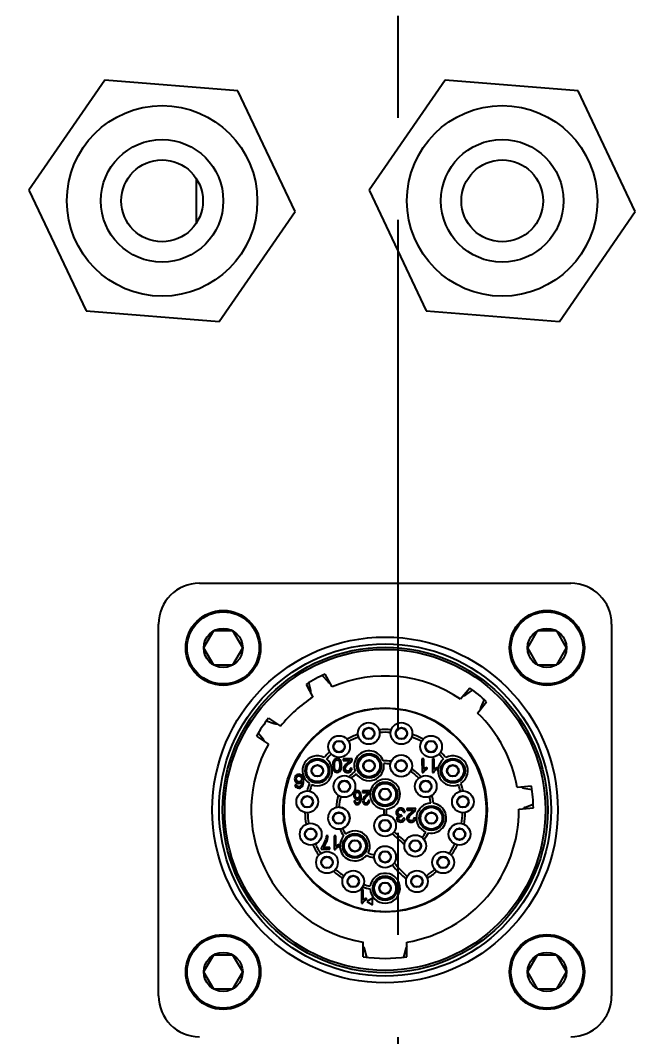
# Model space of a CAD drawing. Header units: millimetres. Extents: x 5828 to 6704, y 123 to 421.
# Drawn here: x 6348.891 to 6351.152, y 223.952 to 227.684 of the extents above; entities that cross this region are included whole.
import ezdxf

# ---------------------------------------------------------------- set-up
doc = ezdxf.new("R2010")
doc.units = ezdxf.units.MM
doc.linetypes.add('BANKLINE1', pattern=[5.5, 4, -1.5])
doc.linetypes.add('CENTER', pattern=[0.6, 0.375, -0.075, 0.075, -0.075])
doc.layers.add('00_COMPONENTS', color=7, linetype='BANKLINE1')
doc.layers.add('外形图', color=7, linetype='Continuous')
doc.styles.add('微软雅黑', font='msyh.ttc', dxfattribs={"height": 2.1})
doc.dimstyles.new('尺寸标注_1_20比例', dxfattribs={"dimtxt": 2.1, "dimasz": 1.7, "dimexe": 0.5, "dimexo": 0.4, "dimgap": 0.5, "dimtad": 1, "dimdec": 1, "dimlfac": 20, "dimdsep": 46, "dimtxsty": '微软雅黑', "dimcen": 0.09, "dimadec": 0, "dimazin": 0, "dimtp": 0.01, "dimtm": 0.01, "dimtfac": 1, "dimtdec": 1, "dimtofl": 0, "dimtmove": 0, "dimatfit": 3, "dimfxl": 1, "dimtolj": 1, "dimarcsym": 0})

# ---------------------------------------------------------------- blocks, each defined once
blk = doc.blocks.new('*D1515')
at = {"layer": '00_COMPONENTS', "color": 0, "linetype": 'ByBlock', "lineweight": -2, "ltscale": 20}
for p, q in [((6345.6538, 226.4777), (6345.6538, 217.5357)), ((6354.9038, 226.4777), (6354.9038, 217.5357)), ((6347.3538, 218.0357), (6353.2038, 218.0357))]:
    blk.add_line(p, q, dxfattribs=at)
at = {"layer": '00_COMPONENTS', "color": 0}
for points in [[(6347.3538, 218.319), (6347.3538, 217.7523), (6345.6538, 218.0357)], [(6353.2038, 217.7523), (6353.2038, 218.319), (6354.9038, 218.0357)]]:
    blk.add_solid(points, dxfattribs=at)
at = {"layer": 'Defpoints', "color": 0}
for p in [(6345.6538, 226.8777), (6354.9038, 226.8777), (6354.9038, 218.0357)]:
    blk.add_point(p, dxfattribs=at)
at = {"layer": '00_COMPONENTS', "color": 0, "insert": (6350.2788, 219.627), "char_height": 2.1, "attachment_point": 5, "style": '微软雅黑'}
blk.add_mtext('\\A1;185', dxfattribs=at)

msp = doc.modelspace()

# ---------------------------------------------------------------- linework, layer by layer
at = {"layer": '00_COMPONENTS', "linetype": 'CENTER', "ltscale": 5}
msp.add_line((6350.2788, 222.0758), (6350.2788, 283.1799), dxfattribs=at)
at = {"layer": '外形图', "linetype": 'Continuous'}
for p, q in [((6349.2015, 227.4645), (6348.9226, 227.0607)), ((6349.6906, 227.4249), (6349.2015, 227.4645)), ((6350.4515, 227.4645), (6350.1726, 227.0607)), ((6350.9406, 227.4249), (6350.4515, 227.4645)), ((6349.9008, 226.9814), (6349.6906, 227.4249)), ((6351.1508, 226.9814), (6350.9406, 227.4249)), ((6349.5367, 227.1039), (6349.5367, 226.9382)), ((6348.9226, 227.0607), (6349.1328, 226.6173)), ((6350.1726, 227.0607), (6350.3828, 226.6173)), ((6349.6219, 226.5777), (6349.9008, 226.9814)), ((6350.8719, 226.5777), (6351.1508, 226.9814)), ((6349.1328, 226.6173), (6349.6219, 226.5777)), ((6350.3828, 226.6173), (6350.8719, 226.5777)), ((6349.5488, 225.6171), (6350.9138, 225.6171)), ((6349.3988, 224.1021), (6349.3988, 225.4671)), ((6349.6004, 225.4417), (6349.5645, 225.3796)), ((6349.6721, 225.4417), (6349.6004, 225.4417)), ((6349.708, 225.3796), (6349.6721, 225.4417)), ((6350.7904, 225.4417), (6350.7545, 225.3796)), ((6350.8621, 225.4417), (6350.7904, 225.4417)), ((6350.898, 225.3796), (6350.8621, 225.4417)), ((6351.0638, 225.4671), (6351.0638, 224.1021)), ((6349.5645, 225.3796), (6349.6004, 225.3175)), ((6349.6721, 225.3175), (6349.708, 225.3796)), ((6350.7545, 225.3796), (6350.7904, 225.3175)), ((6350.8621, 225.3175), (6350.898, 225.3796)), ((6349.6004, 225.3175), (6349.6721, 225.3175)), ((6350.7904, 225.3175), (6350.8621, 225.3175)), ((6350.0002, 225.2782), (6350.0208, 225.2561)), ((6350.0364, 225.2363), (6350.0114, 225.2833)), ((6349.9408, 225.2457), (6349.9657, 225.1988)), ((6349.9581, 225.2228), (6349.9513, 225.2522)), ((6350.5422, 225.2322), (6350.5088, 225.1909)), ((6350.5279, 225.2073), (6350.5523, 225.225)), ((6350.571, 225.1405), (6350.6044, 225.1818)), ((6350.5953, 225.1902), (6350.5831, 225.1626)), ((6349.7955, 225.1119), (6349.8241, 225.1021)), ((6349.803, 225.1217), (6349.8471, 225.092)), ((6350.1523, 225.0756), (6350.154, 225.0756)), ((6350.1886, 225.0756), (6350.1903, 225.0756)), ((6350.2723, 225.0756), (6350.274, 225.0756)), ((6350.3086, 225.0756), (6350.3103, 225.0756)), ((6349.7583, 225.0554), (6349.8024, 225.0256)), ((6349.7844, 225.0432), (6349.7645, 225.066)), ((6350.154, 225.0556), (6350.1523, 225.0556)), ((6350.1903, 225.0556), (6350.1886, 225.0556)), ((6350.274, 225.0556), (6350.2723, 225.0556)), ((6350.3103, 225.0556), (6350.3086, 225.0556)), ((6350.0433, 225.0271), (6350.045, 225.0271)), ((6350.045, 225.0071), (6350.0433, 225.0071)), ((6350.0796, 225.0271), (6350.0813, 225.0271)), ((6350.0813, 225.0071), (6350.0796, 225.0071)), ((6350.3813, 225.0271), (6350.383, 225.0271)), ((6350.383, 225.0071), (6350.3813, 225.0071)), ((6350.4176, 225.0271), (6350.4193, 225.0271)), ((6350.4193, 225.0071), (6350.4176, 225.0071)), ((6350.1109, 224.9725), (6350.0778, 224.9725)), ((6350.0778, 224.9725), (6350.0778, 224.9666)), ((6350.0778, 224.9666), (6350.1024, 224.9666)), ((6350.1533, 224.9566), (6350.155, 224.9566)), ((6350.1896, 224.9566), (6350.1913, 224.9566)), ((6350.2713, 224.9566), (6350.273, 224.9566)), ((6350.3076, 224.9566), (6350.3093, 224.9566)), ((6350.3731, 224.9727), (6350.3669, 224.9726)), ((6350.3669, 224.9726), (6350.367, 224.9224)), ((6350.3731, 224.9335), (6350.3731, 224.9727)), ((6350.4119, 224.9727), (6350.4058, 224.9727)), ((6350.4058, 224.9727), (6350.4059, 224.9225)), ((6350.412, 224.9336), (6350.4119, 224.9727)), ((6349.9633, 224.9386), (6349.965, 224.9386)), ((6349.9996, 224.9386), (6350.0013, 224.9386)), ((6350.1097, 224.9368), (6350.1034, 224.9374)), ((6350.155, 224.9366), (6350.1533, 224.9366)), ((6350.1913, 224.9366), (6350.1896, 224.9366)), ((6350.273, 224.9366), (6350.2713, 224.9366)), ((6350.3093, 224.9366), (6350.3076, 224.9366)), ((6350.367, 224.9224), (6350.371, 224.9224)), ((6350.3854, 224.935), (6350.3854, 224.941)), ((6350.4059, 224.9225), (6350.4098, 224.9225)), ((6350.4243, 224.9351), (6350.4243, 224.941)), ((6350.4613, 224.9386), (6350.463, 224.9386)), ((6350.4976, 224.9386), (6350.4993, 224.9386)), ((6349.965, 224.9186), (6349.9633, 224.9186)), ((6350.0013, 224.9186), (6349.9996, 224.9186)), ((6350.463, 224.9186), (6350.4613, 224.9186)), ((6350.4993, 224.9186), (6350.4976, 224.9186)), ((6349.9058, 224.8774), (6349.8997, 224.8769)), ((6350.0628, 224.8811), (6350.0645, 224.8811)), ((6350.0645, 224.8611), (6350.0628, 224.8611)), ((6350.0991, 224.8811), (6350.1008, 224.8811)), ((6350.1008, 224.8611), (6350.0991, 224.8611)), ((6350.1755, 224.8545), (6350.1484, 224.8545)), ((6350.1484, 224.8545), (6350.1484, 224.8486)), ((6350.1484, 224.8486), (6350.1685, 224.8486)), ((6350.2123, 224.8521), (6350.214, 224.8521)), ((6350.2486, 224.8521), (6350.2503, 224.8521)), ((6350.3618, 224.8811), (6350.3635, 224.8811)), ((6350.3635, 224.8611), (6350.3618, 224.8611)), ((6350.3981, 224.8811), (6350.3998, 224.8811)), ((6350.3998, 224.8611), (6350.3981, 224.8611)), ((6350.7692, 224.8718), (6350.7163, 224.8672)), ((6350.7413, 224.8649), (6350.7711, 224.8596)), ((6349.9263, 224.8246), (6349.928, 224.8246)), ((6349.9626, 224.8246), (6349.9643, 224.8246)), ((6350.122, 224.8172), (6350.117, 224.8167)), ((6350.1745, 224.8188), (6350.1694, 224.8194)), ((6350.214, 224.8321), (6350.2123, 224.8321)), ((6350.2503, 224.8321), (6350.2486, 224.8321)), ((6350.4983, 224.8246), (6350.5, 224.8246)), ((6350.5346, 224.8246), (6350.5363, 224.8246)), ((6349.928, 224.8046), (6349.9263, 224.8046)), ((6349.9643, 224.8046), (6349.9626, 224.8046)), ((6350.2263, 224.7873), (6350.2263, 224.7668)), ((6350.2363, 224.7668), (6350.2363, 224.7873)), ((6350.2985, 224.7761), (6350.3047, 224.777)), ((6350.3443, 224.7902), (6350.3113, 224.7902)), ((6350.3113, 224.7902), (6350.3113, 224.7843)), ((6350.3113, 224.7843), (6350.3358, 224.7843)), ((6350.5, 224.8046), (6350.4983, 224.8046)), ((6350.5363, 224.8046), (6350.5346, 224.8046)), ((6350.7233, 224.7875), (6350.7762, 224.7921)), ((6350.7759, 224.8044), (6350.7475, 224.7941)), ((6350.0423, 224.7646), (6350.044, 224.7646)), ((6350.044, 224.7446), (6350.0423, 224.7446)), ((6350.0786, 224.7646), (6350.0803, 224.7646)), ((6350.0803, 224.7446), (6350.0786, 224.7446)), ((6350.2123, 224.7371), (6350.214, 224.7371)), ((6350.2486, 224.7371), (6350.2503, 224.7371)), ((6350.2919, 224.7611), (6350.2926, 224.7665)), ((6350.3041, 224.7529), (6350.2979, 224.754)), ((6350.3432, 224.7544), (6350.3369, 224.7551)), ((6350.3823, 224.7646), (6350.384, 224.7646)), ((6350.384, 224.7446), (6350.3823, 224.7446)), ((6350.4186, 224.7646), (6350.4203, 224.7646)), ((6350.4203, 224.7446), (6350.4186, 224.7446)), ((6349.9388, 224.7056), (6349.9405, 224.7056)), ((6349.9751, 224.7056), (6349.9768, 224.7056)), ((6350.214, 224.7171), (6350.2123, 224.7171)), ((6350.2503, 224.7171), (6350.2486, 224.7171)), ((6350.4858, 224.7056), (6350.4875, 224.7056)), ((6350.5221, 224.7056), (6350.5238, 224.7056)), ((6349.9405, 224.6856), (6349.9388, 224.6856)), ((6349.9768, 224.6856), (6349.9751, 224.6856)), ((6350.0215, 224.6898), (6350.0152, 224.6898)), ((6350.0508, 224.6898), (6350.0447, 224.6898)), ((6350.0447, 224.6898), (6350.0447, 224.6396)), ((6350.0508, 224.6506), (6350.0508, 224.6898)), ((6350.0631, 224.6521), (6350.0631, 224.658)), ((6350.1013, 224.6626), (6350.103, 224.6626)), ((6350.1376, 224.6626), (6350.1393, 224.6626)), ((6350.3233, 224.6626), (6350.325, 224.6626)), ((6350.3596, 224.6626), (6350.3613, 224.6626)), ((6350.4875, 224.6856), (6350.4858, 224.6856)), ((6350.5238, 224.6856), (6350.5221, 224.6856)), ((6349.9962, 224.6452), (6349.9962, 224.6404)), ((6349.9962, 224.6404), (6350.0285, 224.6404)), ((6350.0285, 224.6463), (6350.004, 224.6463)), ((6350.0285, 224.6404), (6350.0285, 224.6463)), ((6350.0447, 224.6396), (6350.0486, 224.6396)), ((6350.103, 224.6426), (6350.1013, 224.6426)), ((6350.1393, 224.6426), (6350.1376, 224.6426)), ((6350.2123, 224.6221), (6350.214, 224.6221)), ((6350.2486, 224.6221), (6350.2503, 224.6221)), ((6350.325, 224.6426), (6350.3233, 224.6426)), ((6350.3613, 224.6426), (6350.3596, 224.6426)), ((6349.9988, 224.6021), (6350.0005, 224.6021)), ((6350.0351, 224.6021), (6350.0368, 224.6021)), ((6350.214, 224.6021), (6350.2123, 224.6021)), ((6350.2503, 224.6021), (6350.2486, 224.6021)), ((6350.4258, 224.6021), (6350.4275, 224.6021)), ((6350.4621, 224.6021), (6350.4638, 224.6021)), ((6350.0005, 224.5821), (6349.9988, 224.5821)), ((6350.0368, 224.5821), (6350.0351, 224.5821)), ((6350.4275, 224.5821), (6350.4258, 224.5821)), ((6350.4638, 224.5821), (6350.4621, 224.5821)), ((6350.0953, 224.5321), (6350.097, 224.5321)), ((6350.097, 224.5121), (6350.0953, 224.5121)), ((6350.1316, 224.5321), (6350.1333, 224.5321)), ((6350.1333, 224.5121), (6350.1316, 224.5121)), ((6350.3293, 224.5321), (6350.331, 224.5321)), ((6350.331, 224.5121), (6350.3293, 224.5121)), ((6350.3656, 224.5321), (6350.3673, 224.5321)), ((6350.3673, 224.5121), (6350.3656, 224.5121)), ((6350.1511, 224.4926), (6350.145, 224.4926)), ((6350.145, 224.4926), (6350.145, 224.4424)), ((6350.1511, 224.4535), (6350.1511, 224.4926)), ((6350.2123, 224.5071), (6350.214, 224.5071)), ((6350.214, 224.4871), (6350.2123, 224.4871)), ((6350.2486, 224.5071), (6350.2503, 224.5071)), ((6350.2503, 224.4871), (6350.2486, 224.4871)), ((6350.145, 224.4424), (6350.1489, 224.4424)), ((6350.1634, 224.455), (6350.1634, 224.4609)), ((6350.1855, 224.461), (6350.1639, 224.4485)), ((6350.1639, 224.4485), (6350.1855, 224.436)), ((6350.1855, 224.436), (6350.1855, 224.461)), ((6350.1513, 224.2455), (6350.1513, 224.2991)), ((6350.3113, 224.2455), (6350.3113, 224.2991)), ((6349.6004, 224.2517), (6349.5645, 224.1896)), ((6349.6721, 224.2517), (6349.6004, 224.2517)), ((6349.708, 224.1896), (6349.6721, 224.2517)), ((6350.1639, 224.2438), (6350.1554, 224.2757)), ((6350.3072, 224.2757), (6350.2986, 224.2438)), ((6350.7904, 224.2517), (6350.7545, 224.1896)), ((6350.8621, 224.2517), (6350.7904, 224.2517)), ((6350.898, 224.1896), (6350.8621, 224.2517)), ((6349.5645, 224.1896), (6349.6004, 224.1275)), ((6349.6721, 224.1275), (6349.708, 224.1896)), ((6350.7545, 224.1896), (6350.7904, 224.1275)), ((6350.8621, 224.1275), (6350.898, 224.1896)), ((6349.6004, 224.1275), (6349.6721, 224.1275)), ((6350.7904, 224.1275), (6350.8621, 224.1275))]:
    msp.add_line(p, q, dxfattribs=at)
for centre, radius in [((6349.4117, 227.0211), 0.35), ((6350.6617, 227.0211), 0.35), ((6349.4117, 227.0211), 0.225), ((6350.6617, 227.0211), 0.225), ((6349.4117, 227.0211), 0.15), ((6350.6617, 227.0211), 0.15), ((6349.6363, 225.3796), 0.1375), ((6350.8263, 225.3796), 0.1375), ((6349.6363, 225.3796), 0.1325), ((6350.8263, 225.3796), 0.1325), ((6349.6363, 225.3796), 0.0717), ((6350.8263, 225.3796), 0.0717), ((6350.2313, 224.7846), 0.635), ((6350.2313, 224.7846), 0.61), ((6350.2313, 224.7846), 0.5975), ((6350.2313, 224.7846), 0.5895), ((6350.2313, 224.7846), 0.375), ((6350.1713, 225.0656), 0.04), ((6350.2913, 225.0656), 0.04), ((6350.1713, 225.0656), 0.0215), ((6350.1713, 225.0656), 0.02), ((6350.2913, 225.0656), 0.0215), ((6350.2913, 225.0656), 0.02), ((6350.0623, 225.0171), 0.04), ((6350.0623, 225.0171), 0.0215), ((6350.0623, 225.0171), 0.02), ((6350.4003, 225.0171), 0.04), ((6350.4003, 225.0171), 0.0215), ((6350.4003, 225.0171), 0.02), ((6349.9823, 224.9286), 0.045), ((6349.9823, 224.9286), 0.04), ((6350.1723, 224.9466), 0.045), ((6350.1723, 224.9466), 0.04), ((6350.1723, 224.9466), 0.0215), ((6350.1723, 224.9466), 0.02), ((6350.2903, 224.9466), 0.04), ((6350.2903, 224.9466), 0.0215), ((6350.2903, 224.9466), 0.02), ((6350.4803, 224.9286), 0.045), ((6350.4803, 224.9286), 0.04), ((6349.9823, 224.9286), 0.0215), ((6349.9823, 224.9286), 0.02), ((6350.4803, 224.9286), 0.0215), ((6350.4803, 224.9286), 0.02), ((6350.0818, 224.8711), 0.04), ((6350.0818, 224.8711), 0.0215), ((6350.0818, 224.8711), 0.02), ((6350.2313, 224.8421), 0.045), ((6350.2313, 224.8421), 0.04), ((6350.3808, 224.8711), 0.04), ((6350.3808, 224.8711), 0.0215), ((6350.3808, 224.8711), 0.02), ((6349.9453, 224.8146), 0.04), ((6350.2313, 224.8421), 0.0215), ((6350.2313, 224.8421), 0.02), ((6350.5173, 224.8146), 0.04), ((6349.9453, 224.8146), 0.0215), ((6349.9453, 224.8146), 0.02), ((6350.5173, 224.8146), 0.0215), ((6350.5173, 224.8146), 0.02), ((6350.0613, 224.7546), 0.0215), ((6350.0613, 224.7546), 0.02), ((6350.4013, 224.7546), 0.045), ((6350.4013, 224.7546), 0.04), ((6350.4013, 224.7546), 0.0215), ((6350.4013, 224.7546), 0.02), ((6349.9578, 224.6956), 0.04), ((6350.2313, 224.7271), 0.04), ((6350.2313, 224.7271), 0.0215), ((6350.2313, 224.7271), 0.02), ((6350.5048, 224.6956), 0.04), ((6349.9578, 224.6956), 0.0215), ((6349.9578, 224.6956), 0.02), ((6350.1203, 224.6526), 0.045), ((6350.5048, 224.6956), 0.0215), ((6350.5048, 224.6956), 0.02), ((6350.1203, 224.6526), 0.04), ((6350.1203, 224.6526), 0.0215), ((6350.1203, 224.6526), 0.02), ((6350.3423, 224.6526), 0.04), ((6350.3423, 224.6526), 0.0215), ((6350.3423, 224.6526), 0.02), ((6350.0178, 224.5921), 0.04), ((6350.2313, 224.6121), 0.04), ((6350.2313, 224.6121), 0.0215), ((6350.2313, 224.6121), 0.02), ((6350.4448, 224.5921), 0.04), ((6350.0178, 224.5921), 0.0215), ((6350.0178, 224.5921), 0.02), ((6350.4448, 224.5921), 0.0215), ((6350.4448, 224.5921), 0.02), ((6350.1143, 224.5221), 0.04), ((6350.3483, 224.5221), 0.04), ((6350.1143, 224.5221), 0.0215), ((6350.1143, 224.5221), 0.02), ((6350.2313, 224.4971), 0.045), ((6350.2313, 224.4971), 0.04), ((6350.2313, 224.4971), 0.0215), ((6350.2313, 224.4971), 0.02), ((6350.3483, 224.5221), 0.0215), ((6350.3483, 224.5221), 0.02), ((6349.6363, 224.1896), 0.1375), ((6349.6363, 224.1896), 0.1325), ((6350.8263, 224.1896), 0.1375), ((6350.8263, 224.1896), 0.1325), ((6349.6363, 224.1896), 0.0717), ((6350.8263, 224.1896), 0.0717)]:
    msp.add_circle(centre, radius, dxfattribs=at)
for centre, radius, start, end in [((6349.5488, 225.4671), 0.15, 90, 180), ((6350.9138, 225.4671), 0.15, 0, 90), ((6350.2313, 224.7846), 0.545, 113.791, 122.209), ((6350.0391, 225.2732), 0.025, 223, 246.1304), ((6350.2313, 224.7846), 0.492, 55.6633, 113.3367), ((6349.9337, 225.2171), 0.025, 349.8696, 13), ((6350.2313, 224.7846), 0.545, 46.791, 55.209), ((6350.2313, 224.7846), 0.492, 122.6633, 141.3367), ((6350.5132, 225.2275), 0.025, 282.8696, 306), ((6350.2313, 224.7846), 0.3725, 96.6702, 178.0503), ((6350.2313, 224.7846), 0.3725, 358.0503, 96.6702), ((6350.6059, 225.1524), 0.025, 156, 179.1304), ((6350.2313, 224.7846), 0.545, 141.791, 150.209), ((6350.2313, 224.7846), 0.492, 9.6633, 46.3367), ((6349.8322, 225.1257), 0.025, 251, 274.1304), ((6350.2313, 224.7846), 0.295, 85.6789, 94.3211), ((6350.2313, 224.7846), 0.285, 85.9487, 94.0513), ((6349.7655, 225.0268), 0.025, 17.8696, 41), ((6350.2313, 224.7846), 0.295, 109.7848, 118.2785), ((6350.2313, 224.7846), 0.285, 110.0546, 118.0136), ((6350.2313, 224.7846), 0.285, 61.9864, 69.9454), ((6350.2313, 224.7846), 0.295, 61.7215, 70.2152), ((6350.2313, 224.7846), 0.492, 150.6633, 260.6421), ((6350.2313, 224.7846), 0.295, 133.747, 139.2222), ((6350.1723, 224.9466), 0.055, 18.954, 201.069), ((6350.2313, 224.7846), 0.295, 40.7778, 46.253), ((6349.9823, 224.9286), 0.055, 62.2463, 237.6709), ((6349.9823, 224.9286), 0.055, 248.2028, 51.7153), ((6350.2313, 224.7846), 0.285, 134.0118, 138.9509), ((6350.2313, 224.7846), 0.18, 82.7884, 92.223), ((6350.4803, 224.9286), 0.055, 128.2856, 291.7983), ((6350.2313, 224.7846), 0.285, 41.0518, 45.9882), ((6350.4803, 224.9286), 0.055, 302.3291, 117.7537), ((6350.0708, 224.944), 0.032, 194.3399, 196.0951), ((6350.2313, 224.7846), 0.18, 127.8, 137.139), ((6350.1723, 224.9466), 0.055, 211.7242, 8.2988), ((6350.2313, 224.7846), 0.17, 83.3815, 91.5424), ((6350.2313, 224.7846), 0.17, 43.4276, 56.5955), ((6350.2313, 224.7846), 0.18, 42.861, 57.1886), ((6350.4427, 224.8961), 0.0431, 115.2769, 116.9697), ((6350.2313, 224.7846), 0.295, 160.6951, 166.2743), ((6350.2313, 224.7846), 0.17, 128.4806, 136.5724), ((6350.2313, 224.8421), 0.055, 275.2159, 264.7841), ((6350.2313, 224.7846), 0.295, 13.7257, 19.3049), ((6350.2313, 224.7846), 0.285, 160.9691, 166.0164), ((6350.2313, 224.7846), 0.285, 13.9836, 19.0343), ((6350.7457, 224.8895), 0.025, 236.8696, 260), ((6350.2313, 224.7846), 0.545, 0.791, 9.209), ((6350.2313, 224.7846), 0.18, 162.7541, 177.2027), ((6350.2313, 224.7846), 0.17, 163.3206, 176.6281), ((6350.4013, 224.7546), 0.055, 91.921, 248.063), ((6350.4013, 224.7546), 0.055, 258.7096, 81.2745), ((6350.2313, 224.7846), 0.17, 8.446, 16.6794), ((6350.2313, 224.7846), 0.18, 7.779, 17.2459), ((6350.2313, 224.7846), 0.3725, 178.0503, 180), ((6350.2313, 224.7846), 0.3725, 180, 276.6702), ((6350.2313, 224.7846), 0.295, 181.7494, 190.2868), ((6350.2313, 224.7846), 0.285, 182.0073, 190.0313), ((6350.0613, 224.7546), 0.04, 90, 290.016), ((6350.0613, 224.7546), 0.04, 290.016, 90), ((6350.0607, 224.7497), 0.0449, 87.6844, 88.914), ((6350.2313, 224.7846), 0.3725, 276.6702, 358.0503), ((6350.2313, 224.7846), 0.492, 279.3579, 0.3367), ((6350.2313, 224.7846), 0.285, 349.9687, 357.9927), ((6350.2313, 224.7846), 0.295, 349.7132, 358.2506), ((6350.7561, 224.7706), 0.025, 110, 133.1304), ((6350.2313, 224.7846), 0.18, 202.8133, 212.1511), ((6350.2313, 224.7846), 0.1703, 203.3824, 211.486), ((6350.1203, 224.6526), 0.055, 331.7097, 128.4771), ((6350.67, 225.1328), 0.6, 226.5836, 232.2526), ((6350.67, 225.1328), 0.59, 226.5528, 231.8664), ((6350.2313, 224.7846), 0.17, 323.4503, 331.5381), ((6350.2313, 224.7846), 0.18, 322.8621, 332.205), ((6350.2313, 224.7846), 0.285, 206.0197, 214.0409), ((6349.934, 224.6989), 0.0821, 330.7223, 343.8493), ((6350.0712, 224.6353), 0.0241, 109.673, 111.4339), ((6350.1203, 224.6526), 0.055, 138.8217, 321.0567), ((6350.2313, 224.7846), 0.285, 325.9591, 333.9803), ((6350.2313, 224.7846), 0.295, 205.7642, 214.3039), ((6350.2313, 224.7846), 0.17, 248.4043, 256.6124), ((6350.2313, 224.7846), 0.295, 325.6961, 334.2358), ((6350.2313, 224.7846), 0.18, 247.7273, 257.1978), ((6350.4933, 224.7612), 0.285, 216.7639, 230.7026), ((6350.2313, 224.7846), 0.295, 229.7742, 238.2435), ((6350.2313, 224.7846), 0.285, 230.0372, 237.9767), ((6350.2313, 224.4971), 0.055, 182.4352, 171.8995), ((6350.4933, 224.7612), 0.295, 217.227, 231.3785), ((6350.2313, 224.7846), 0.285, 302.0233, 309.9628), ((6350.2313, 224.7846), 0.295, 301.7565, 310.2258), ((6350.2313, 224.7846), 0.285, 253.9769, 258.9855), ((6350.2313, 224.7846), 0.295, 253.7101, 259.2647), ((6350.1817, 224.416), 0.0431, 115.1669, 116.863), ((6350.1312, 224.2692), 0.025, 15, 36.7381), ((6350.3313, 224.2692), 0.025, 143.2619, 165), ((6350.2313, 224.7846), 0.545, 261.5591, 278.4409), ((6349.5488, 224.1021), 0.15, 180, 270), ((6350.9138, 224.1021), 0.15, 270, 0)]:
    msp.add_arc(centre, radius, start, end, dxfattribs=at)
for points in [[(6350.0405, 224.9621), (6350.0393, 224.9585), (6350.0386, 224.9537), (6350.0386, 224.9479)], [(6350.0459, 224.9705), (6350.0435, 224.9685), (6350.0417, 224.9657), (6350.0405, 224.9621)], [(6350.045, 224.9479), (6350.045, 224.9561), (6350.0459, 224.9615), (6350.0479, 224.9643)], [(6350.0549, 224.9734), (6350.0513, 224.9734), (6350.0483, 224.9724), (6350.0459, 224.9705)], [(6350.0479, 224.9643), (6350.0498, 224.967), (6350.0522, 224.9683), (6350.0549, 224.9683)], [(6350.0663, 224.9682), (6350.0636, 224.9717), (6350.0598, 224.9734), (6350.0549, 224.9734)], [(6350.0549, 224.9683), (6350.0578, 224.9683), (6350.0602, 224.967), (6350.0621, 224.9643)], [(6350.0621, 224.9643), (6350.064, 224.9616), (6350.0649, 224.9561), (6350.0649, 224.9479)], [(6350.0713, 224.9479), (6350.0713, 224.9573), (6350.0696, 224.964), (6350.0663, 224.9682)], [(6350.0927, 224.957), (6350.0883, 224.9533), (6350.0851, 224.9504), (6350.0832, 224.9482)], [(6350.0998, 224.9633), (6350.0987, 224.9622), (6350.0964, 224.9601), (6350.0927, 224.957)], [(6350.0981, 224.9541), (6350.1016, 224.9569), (6350.1043, 224.9594), (6350.1061, 224.9616)], [(6350.1024, 224.9666), (6350.1017, 224.9656), (6350.1008, 224.9644), (6350.0998, 224.9633)], [(6350.1061, 224.9616), (6350.108, 224.9638), (6350.1093, 224.966), (6350.1102, 224.9683)], [(6350.1102, 224.9683), (6350.1107, 224.9696), (6350.111, 224.9711), (6350.1109, 224.9725)], [(6350.0386, 224.9479), (6350.0386, 224.9429), (6350.039, 224.939), (6350.0398, 224.9361)], [(6350.04, 224.9351), (6350.0408, 224.9326), (6350.0417, 224.9305), (6350.0429, 224.9287)], [(6350.0429, 224.9287), (6350.0442, 224.9266), (6350.0459, 224.9251), (6350.0479, 224.924)], [(6350.0479, 224.9315), (6350.0459, 224.9342), (6350.045, 224.9397), (6350.045, 224.9479)], [(6350.055, 224.9274), (6350.0522, 224.9274), (6350.0498, 224.9288), (6350.0479, 224.9315)], [(6350.0479, 224.924), (6350.0499, 224.9229), (6350.0523, 224.9223), (6350.0549, 224.9223)], [(6350.0549, 224.9223), (6350.0586, 224.9223), (6350.0616, 224.9233), (6350.064, 224.9253)], [(6350.0618, 224.931), (6350.0601, 224.9286), (6350.0578, 224.9274), (6350.055, 224.9274)], [(6350.0649, 224.9479), (6350.0649, 224.9397), (6350.0639, 224.9341), (6350.0618, 224.931)], [(6350.064, 224.9253), (6350.0664, 224.9272), (6350.0682, 224.93), (6350.0694, 224.9336)], [(6350.0694, 224.9336), (6350.0707, 224.9372), (6350.0713, 224.942), (6350.0713, 224.9479)], [(6350.0791, 224.9421), (6350.0783, 224.9402), (6350.0779, 224.9382), (6350.0779, 224.9362)], [(6350.0779, 224.9362), (6350.0779, 224.9323), (6350.0793, 224.929), (6350.0821, 224.9263)], [(6350.0832, 224.9482), (6350.0813, 224.9461), (6350.0799, 224.9441), (6350.0791, 224.9421)], [(6350.0821, 224.9263), (6350.0849, 224.9237), (6350.0887, 224.9223), (6350.0935, 224.9223)], [(6350.0842, 224.9361), (6350.0842, 224.9384), (6350.0852, 224.9409), (6350.0871, 224.9435)], [(6350.0868, 224.9299), (6350.0851, 224.9316), (6350.0842, 224.9337), (6350.0842, 224.9361)], [(6350.0936, 224.9274), (6350.0908, 224.9274), (6350.0886, 224.9283), (6350.0868, 224.9299)], [(6350.0871, 224.9435), (6350.089, 224.9461), (6350.0927, 224.9496), (6350.0981, 224.9541)], [(6350.0935, 224.9223), (6350.0983, 224.9223), (6350.102, 224.9236), (6350.1049, 224.926)], [(6350.1007, 224.9301), (6350.0989, 224.9283), (6350.0966, 224.9274), (6350.0936, 224.9274)], [(6350.1034, 224.9374), (6350.1034, 224.9343), (6350.1025, 224.9319), (6350.1007, 224.9301)], [(6350.1049, 224.926), (6350.1077, 224.9285), (6350.1093, 224.9321), (6350.1097, 224.9368)], [(6350.371, 224.9224), (6350.3721, 224.9246), (6350.3739, 224.9269), (6350.3764, 224.9291)], [(6350.379, 224.9378), (6350.3766, 224.9364), (6350.3746, 224.935), (6350.3731, 224.9335)], [(6350.3764, 224.9291), (6350.379, 224.9315), (6350.382, 224.9334), (6350.3854, 224.935)], [(6350.3854, 224.941), (6350.3835, 224.9403), (6350.3813, 224.9392), (6350.379, 224.9378)], [(6350.4098, 224.9225), (6350.4109, 224.9247), (6350.4127, 224.9269), (6350.4153, 224.9292)], [(6350.4178, 224.9379), (6350.4154, 224.9364), (6350.4135, 224.935), (6350.412, 224.9336)], [(6350.4153, 224.9292), (6350.4176, 224.9313), (6350.4202, 224.933), (6350.4231, 224.9345)], [(6350.4243, 224.941), (6350.4223, 224.9403), (6350.4202, 224.9393), (6350.4178, 224.9379)], [(6349.9008, 224.9072), (6349.8995, 224.9045), (6349.8988, 224.9015), (6349.8988, 224.8984)], [(6349.8988, 224.8984), (6349.8988, 224.8936), (6349.9003, 224.8897), (6349.9031, 224.8867)], [(6349.9064, 224.9133), (6349.904, 224.9119), (6349.9022, 224.9099), (6349.9008, 224.9072)], [(6349.9031, 224.8867), (6349.906, 224.8837), (6349.9095, 224.8822), (6349.9136, 224.8822)], [(6349.9051, 224.8988), (6349.9051, 224.9024), (6349.906, 224.9052), (6349.9079, 224.9073)], [(6349.9078, 224.8906), (6349.906, 224.8926), (6349.9051, 224.8953), (6349.9051, 224.8988)], [(6349.9145, 224.9155), (6349.9114, 224.9155), (6349.9088, 224.9148), (6349.9064, 224.9133)], [(6349.9148, 224.8876), (6349.912, 224.8876), (6349.9097, 224.8886), (6349.9078, 224.8906)], [(6349.9079, 224.9073), (6349.9097, 224.9094), (6349.912, 224.9104), (6349.9146, 224.9104)], [(6349.9136, 224.8822), (6349.9159, 224.8822), (6349.9182, 224.8827), (6349.9203, 224.8838)], [(6349.927, 224.9099), (6349.9238, 224.9136), (6349.9196, 224.9155), (6349.9145, 224.9155)], [(6349.9146, 224.9104), (6349.9163, 224.9104), (6349.918, 224.91), (6349.9196, 224.9089)], [(6349.9219, 224.8906), (6349.9199, 224.8886), (6349.9176, 224.8876), (6349.9148, 224.8876)], [(6349.9196, 224.9089), (6349.9213, 224.9079), (6349.9225, 224.9064), (6349.9234, 224.9045)], [(6349.9203, 224.8838), (6349.9224, 224.8849), (6349.9242, 224.8866), (6349.9257, 224.8888)], [(6349.9248, 224.8984), (6349.9248, 224.8952), (6349.9238, 224.8926), (6349.9219, 224.8906)], [(6349.9234, 224.9045), (6349.9243, 224.9026), (6349.9248, 224.9005), (6349.9248, 224.8984)], [(6349.9257, 224.8888), (6349.9257, 224.8839), (6349.9251, 224.88), (6349.924, 224.8773)], [(6349.9265, 224.8702), (6349.93, 224.8746), (6349.9318, 224.8816), (6349.9318, 224.8912)], [(6349.9318, 224.8912), (6349.9318, 224.8999), (6349.9302, 224.9061), (6349.927, 224.9099)], [(6349.8997, 224.8769), (6349.9002, 224.873), (6349.9017, 224.87), (6349.9042, 224.8677)], [(6349.9042, 224.8677), (6349.9067, 224.8656), (6349.9099, 224.8644), (6349.9139, 224.8644)], [(6349.9081, 224.8721), (6349.9071, 224.8732), (6349.9063, 224.875), (6349.9058, 224.8774)], [(6349.9142, 224.8695), (6349.9118, 224.8695), (6349.9098, 224.8704), (6349.9081, 224.8721)], [(6349.9139, 224.8644), (6349.9192, 224.8644), (6349.9234, 224.8663), (6349.9265, 224.8702)], [(6349.9194, 224.8711), (6349.9179, 224.87), (6349.9162, 224.8695), (6349.9142, 224.8695)], [(6349.924, 224.8773), (6349.9229, 224.8746), (6349.9213, 224.8725), (6349.9194, 224.8711)], [(6350.1181, 224.8474), (6350.1168, 224.8447), (6350.1162, 224.8416), (6350.1162, 224.8383)], [(6350.1227, 224.8534), (6350.1208, 224.8521), (6350.1193, 224.8501), (6350.1181, 224.8474)], [(6350.1214, 224.8387), (6350.1214, 224.8423), (6350.1221, 224.8452), (6350.1237, 224.8472)], [(6350.129, 224.8554), (6350.1268, 224.8554), (6350.1246, 224.8547), (6350.1227, 224.8534)], [(6350.1237, 224.8472), (6350.1253, 224.8493), (6350.127, 224.8503), (6350.129, 224.8503)], [(6350.1393, 224.8498), (6350.1366, 224.8535), (6350.1332, 224.8554), (6350.129, 224.8554)], [(6350.129, 224.8503), (6350.1313, 224.8503), (6350.1332, 224.8492), (6350.1349, 224.847)], [(6350.1349, 224.847), (6350.1366, 224.8448), (6350.1375, 224.8419), (6350.1375, 224.8383)], [(6350.1433, 224.8311), (6350.1433, 224.8398), (6350.142, 224.846), (6350.1393, 224.8498)], [(6350.1664, 224.8453), (6350.1655, 224.8442), (6350.1636, 224.842), (6350.1606, 224.839)], [(6350.165, 224.836), (6350.169, 224.84), (6350.1718, 224.8435), (6350.1733, 224.8465)], [(6350.1685, 224.8486), (6350.168, 224.8475), (6350.1673, 224.8464), (6350.1664, 224.8453)], [(6350.1733, 224.8465), (6350.1748, 224.8494), (6350.1756, 224.8521), (6350.1755, 224.8545)], [(6350.1162, 224.8383), (6350.1162, 224.8334), (6350.1174, 224.8294), (6350.1199, 224.8265)], [(6350.117, 224.8167), (6350.1174, 224.8127), (6350.1187, 224.8096), (6350.1208, 224.8075)], [(6350.1199, 224.8265), (6350.1223, 224.8236), (6350.1251, 224.8221), (6350.1284, 224.8221)], [(6350.1208, 224.8075), (6350.1229, 224.8054), (6350.1255, 224.8043), (6350.1286, 224.8043)], [(6350.1237, 224.8304), (6350.1221, 224.8324), (6350.1214, 224.8351), (6350.1214, 224.8387)], [(6350.1241, 224.8117), (6350.1232, 224.8128), (6350.1225, 224.8146), (6350.122, 224.8172)], [(6350.1293, 224.8275), (6350.1271, 224.8275), (6350.1253, 224.8285), (6350.1237, 224.8304)], [(6350.1289, 224.8093), (6350.1271, 224.8093), (6350.1255, 224.8102), (6350.1241, 224.8117)], [(6350.1284, 224.8221), (6350.1303, 224.8221), (6350.1322, 224.8226), (6350.1339, 224.8238)], [(6350.1286, 224.8043), (6350.1329, 224.8043), (6350.1364, 224.8064), (6350.1392, 224.8105)], [(6350.136, 224.8148), (6350.1342, 224.8112), (6350.1319, 224.8093), (6350.1289, 224.8093)], [(6350.1351, 224.8304), (6350.1334, 224.8285), (6350.1315, 224.8275), (6350.1293, 224.8275)], [(6350.1339, 224.8238), (6350.1357, 224.8249), (6350.1371, 224.8265), (6350.1383, 224.8287)], [(6350.1375, 224.8383), (6350.1375, 224.835), (6350.1367, 224.8324), (6350.1351, 224.8304)], [(6350.1383, 224.8287), (6350.1383, 224.8226), (6350.1375, 224.8179), (6350.136, 224.8148)], [(6350.1392, 224.8105), (6350.1419, 224.8146), (6350.1433, 224.8214), (6350.1433, 224.8311)], [(6350.151, 224.8273), (6350.1493, 224.8244), (6350.1484, 224.8213), (6350.1484, 224.8181)], [(6350.1484, 224.8181), (6350.1484, 224.8146), (6350.1495, 224.8114), (6350.1517, 224.8085)], [(6350.1606, 224.839), (6350.1558, 224.8341), (6350.1527, 224.8302), (6350.151, 224.8273)], [(6350.1517, 224.8085), (6350.1538, 224.8057), (6350.157, 224.8043), (6350.1612, 224.8043)], [(6350.1536, 224.818), (6350.1536, 224.8202), (6350.1543, 224.8226), (6350.1558, 224.8251)], [(6350.1558, 224.8118), (6350.1543, 224.8134), (6350.1536, 224.8154), (6350.1536, 224.818)], [(6350.1558, 224.8251), (6350.1572, 224.8277), (6350.1603, 224.8313), (6350.165, 224.836)], [(6350.1613, 224.8093), (6350.1592, 224.8093), (6350.1573, 224.8102), (6350.1558, 224.8118)], [(6350.1612, 224.8043), (6350.165, 224.8043), (6350.1681, 224.8055), (6350.1705, 224.8079)], [(6350.1671, 224.812), (6350.1656, 224.8102), (6350.1637, 224.8093), (6350.1613, 224.8093)], [(6350.1694, 224.8194), (6350.1694, 224.8162), (6350.1686, 224.8137), (6350.1671, 224.812)], [(6350.1705, 224.8079), (6350.1728, 224.8104), (6350.1742, 224.814), (6350.1745, 224.8188)], [(6350.2767, 224.7865), (6350.2735, 224.7835), (6350.2719, 224.7798), (6350.2719, 224.7754)], [(6350.2719, 224.7754), (6350.2719, 224.7722), (6350.2727, 224.7695), (6350.2744, 224.7673)], [(6350.2888, 224.791), (6350.2839, 224.791), (6350.2799, 224.7895), (6350.2767, 224.7865)], [(6350.2784, 224.7755), (6350.2784, 224.7785), (6350.2795, 224.781), (6350.2814, 224.783)], [(6350.2812, 224.7686), (6350.2794, 224.7704), (6350.2784, 224.7727), (6350.2784, 224.7755)], [(6350.2814, 224.783), (6350.2834, 224.785), (6350.2859, 224.786), (6350.2887, 224.786)], [(6350.2887, 224.786), (6350.2912, 224.786), (6350.2932, 224.7852), (6350.295, 224.7837)], [(6350.2997, 224.7871), (6350.2968, 224.7897), (6350.2932, 224.791), (6350.2888, 224.791)], [(6350.295, 224.7837), (6350.2967, 224.7821), (6350.2979, 224.7796), (6350.2985, 224.7761)], [(6350.3047, 224.777), (6350.3043, 224.7811), (6350.3026, 224.7845), (6350.2997, 224.7871)], [(6350.3261, 224.7746), (6350.3217, 224.7709), (6350.3186, 224.768), (6350.3167, 224.7658)], [(6350.3205, 224.7611), (6350.3224, 224.7637), (6350.3261, 224.7672), (6350.3315, 224.7717)], [(6350.3332, 224.7809), (6350.3322, 224.7799), (6350.3298, 224.7777), (6350.3261, 224.7746)], [(6350.3315, 224.7717), (6350.3351, 224.7745), (6350.3378, 224.7771), (6350.3396, 224.7792)], [(6350.3358, 224.7843), (6350.3351, 224.7832), (6350.3343, 224.782), (6350.3332, 224.7809)], [(6350.3396, 224.7792), (6350.3414, 224.7814), (6350.3428, 224.7836), (6350.3436, 224.7859)], [(6350.3436, 224.7859), (6350.3442, 224.7873), (6350.3444, 224.7887), (6350.3443, 224.7902)], [(6350.2744, 224.7673), (6350.276, 224.7652), (6350.2783, 224.7638), (6350.2813, 224.7631)], [(6350.2761, 224.7588), (6350.275, 224.7571), (6350.2744, 224.7551), (6350.2744, 224.7529)], [(6350.2744, 224.7529), (6350.2744, 224.7507), (6350.275, 224.7485), (6350.2762, 224.7465)], [(6350.2813, 224.7631), (6350.279, 224.7621), (6350.2773, 224.7606), (6350.2761, 224.7588)], [(6350.2762, 224.7465), (6350.2775, 224.7445), (6350.2792, 224.7429), (6350.2815, 224.7417)], [(6350.2807, 224.7528), (6350.2807, 224.7557), (6350.2818, 224.7578), (6350.2838, 224.7591)], [(6350.283, 224.7472), (6350.2815, 224.7487), (6350.2807, 224.7506), (6350.2807, 224.7528)], [(6350.2882, 224.7658), (6350.2854, 224.7658), (6350.283, 224.7667), (6350.2812, 224.7686)], [(6350.2815, 224.7417), (6350.2838, 224.7406), (6350.2863, 224.74), (6350.289, 224.74)], [(6350.2889, 224.745), (6350.2865, 224.745), (6350.2845, 224.7457), (6350.283, 224.7472)], [(6350.2838, 224.7591), (6350.2859, 224.7605), (6350.2883, 224.7612), (6350.2909, 224.7612)], [(6350.2926, 224.7665), (6350.2909, 224.766), (6350.2894, 224.7658), (6350.2882, 224.7658)], [(6350.2949, 224.7472), (6350.2933, 224.7457), (6350.2913, 224.745), (6350.2889, 224.745)], [(6350.289, 224.74), (6350.293, 224.74), (6350.2963, 224.7411), (6350.2989, 224.7434)], [(6350.2909, 224.7612), (6350.2912, 224.7612), (6350.2915, 224.7612), (6350.2919, 224.7611)], [(6350.2979, 224.754), (6350.2975, 224.751), (6350.2965, 224.7487), (6350.2949, 224.7472)], [(6350.2989, 224.7434), (6350.3016, 224.7456), (6350.3033, 224.7488), (6350.3041, 224.7529)], [(6350.3126, 224.7597), (6350.3118, 224.7578), (6350.3114, 224.7558), (6350.3114, 224.7538)], [(6350.3114, 224.7538), (6350.3114, 224.7499), (6350.3128, 224.7466), (6350.3156, 224.7439)], [(6350.3167, 224.7658), (6350.3148, 224.7637), (6350.3134, 224.7617), (6350.3126, 224.7597)], [(6350.3156, 224.7439), (6350.3183, 224.7413), (6350.3222, 224.74), (6350.3269, 224.74)], [(6350.3177, 224.7537), (6350.3177, 224.756), (6350.3186, 224.7585), (6350.3205, 224.7611)], [(6350.3203, 224.7476), (6350.3186, 224.7492), (6350.3177, 224.7513), (6350.3177, 224.7537)], [(6350.3271, 224.745), (6350.3243, 224.745), (6350.322, 224.7459), (6350.3203, 224.7476)], [(6350.3269, 224.74), (6350.3317, 224.74), (6350.3355, 224.7412), (6350.3383, 224.7437)], [(6350.3342, 224.7477), (6350.3324, 224.7459), (6350.33, 224.745), (6350.3271, 224.745)], [(6350.3369, 224.7551), (6350.3369, 224.7519), (6350.3359, 224.7495), (6350.3342, 224.7477)], [(6350.3383, 224.7437), (6350.3411, 224.7461), (6350.3428, 224.7497), (6350.3432, 224.7544)], [(6350.0859, 224.7231), (6350.0826, 224.7205), (6350.0789, 224.7185), (6350.075, 224.717)], [(6350.0056, 224.6587), (6350.0025, 224.6531), (6349.9994, 224.6486), (6349.9962, 224.6452)], [(6350.004, 224.6463), (6350.0072, 224.6499), (6350.0101, 224.6542), (6350.0129, 224.6594)], [(6350.0152, 224.6898), (6350.0149, 224.6848), (6350.0141, 224.6802), (6350.0129, 224.676)], [(6350.0129, 224.6594), (6350.0156, 224.6646), (6350.0177, 224.6699), (6350.0192, 224.6755)], [(6350.0192, 224.6755), (6350.0207, 224.6811), (6350.0215, 224.6858), (6350.0215, 224.6898)], [(6350.0624, 224.6578), (6350.0606, 224.6571), (6350.0587, 224.6561), (6350.0566, 224.6549)], [(6350.0486, 224.6396), (6350.0497, 224.6417), (6350.0515, 224.6439), (6350.0541, 224.6462)], [(6350.0566, 224.6549), (6350.0542, 224.6535), (6350.0523, 224.6521), (6350.0508, 224.6506)], [(6350.0541, 224.6462), (6350.0567, 224.6486), (6350.0597, 224.6505), (6350.0631, 224.6521)], [(6350.1489, 224.4424), (6350.15, 224.4446), (6350.1518, 224.4468), (6350.1544, 224.4491)], [(6350.1569, 224.4578), (6350.1545, 224.4564), (6350.1526, 224.455), (6350.1511, 224.4535)], [(6350.1544, 224.4491), (6350.1567, 224.4512), (6350.1593, 224.4529), (6350.1622, 224.4544)], [(6350.1634, 224.4609), (6350.1615, 224.4602), (6350.1593, 224.4592), (6350.1569, 224.4578)]]:
    msp.add_open_spline(points, degree=3, dxfattribs=at)
msp.add_open_spline([(6350.0625, 224.7946), (6350.0706, 224.7942), (6350.0869, 224.7887), (6350.1017, 224.7678), (6350.102, 224.7422), (6350.0922, 224.728), (6350.0859, 224.7231)], degree=3, knots=[0, 0, 0, 0, 0.250033, 0.500017, 0.749993, 1, 1, 1, 1], dxfattribs=at)

# ---------------------------------------------------------------- dimensions: what is measured, and where the dimension line sits
at = {"layer": '00_COMPONENTS', "linetype": 'ByBlock', "ltscale": 20}
dim = msp.add_linear_dim(base=(6354.9038, 218.0357), p1=(6345.6538, 226.8777), p2=(6354.9038, 226.8777), dimstyle='尺寸标注_1_20比例', dxfattribs=at)
dim.commit()
dim.dimension.update_dxf_attribs({"geometry": '*D1515', "text_midpoint": (6350.2788, 219.627)})

doc.saveas('drawing.dxf')
